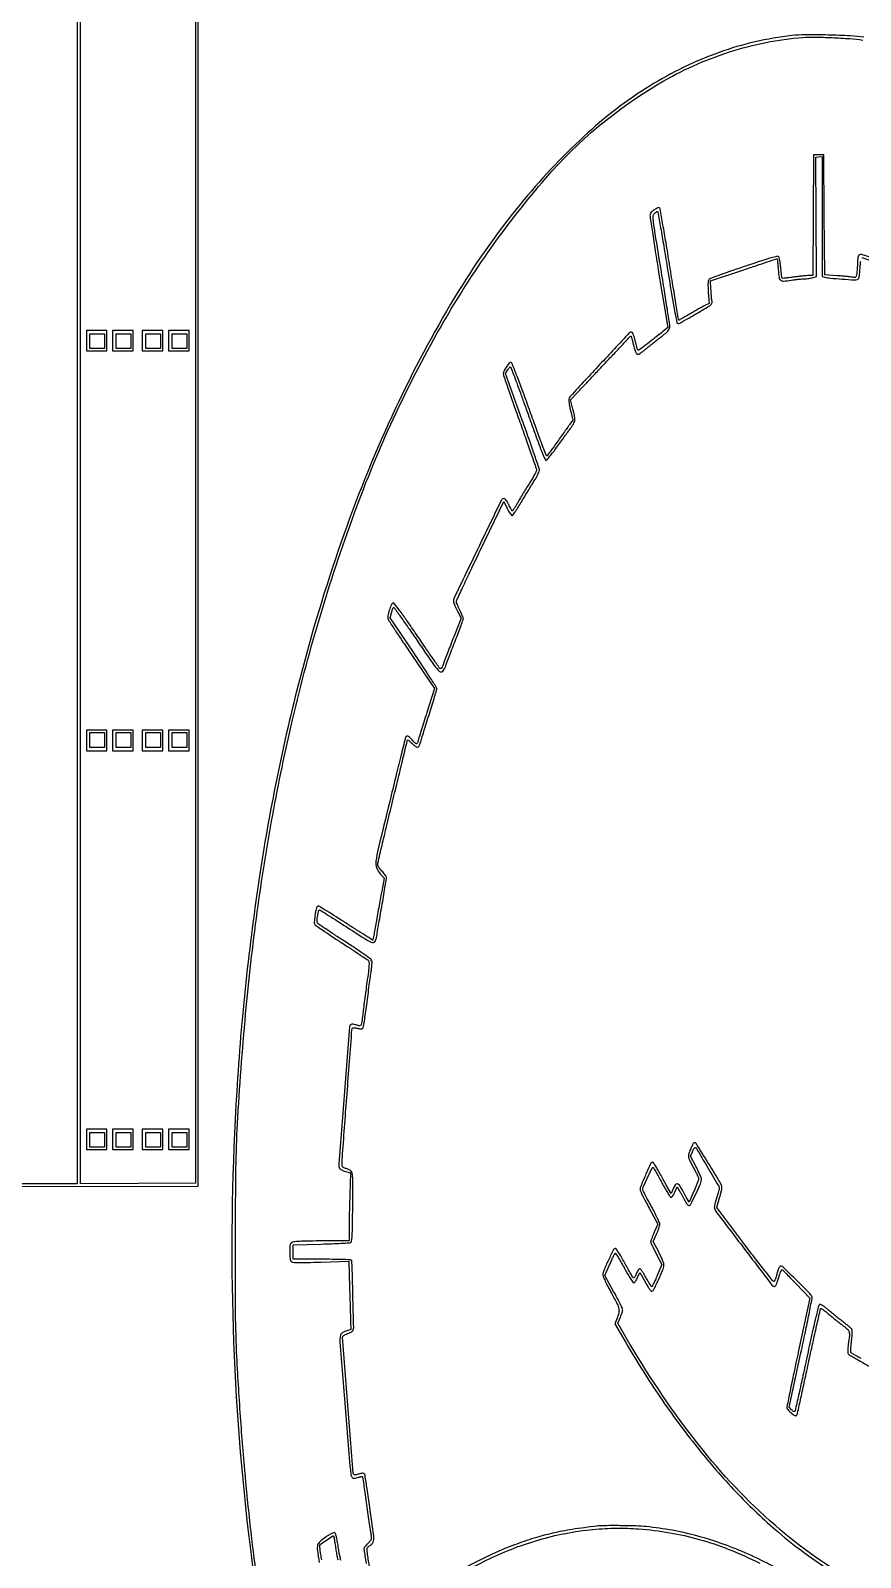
# Model space of a CAD drawing. Extents: x 0 to 4048, y 0 to 4048.
# Drawn here: x 1919 to 2646, y 1895 to 3231 of the extents above; entities that cross this region are included whole.
import ezdxf

# ---------------------------------------------------------------- set-up
doc = ezdxf.new("R2010")
doc.units = 0

msp = doc.modelspace()

# ---------------------------------------------------------------- linework, layer by layer
for points in [[(0, 3006.999421), (0, 1965.998842), (859.75, 1966.249421), (1719.5, 1966.5), (1720, 2093), (1720.5, 2219.5), (1893.25, 2219.752833), (2066, 2220.005665), (2066, 3134.002833), (2066, 4048), (1033, 4048), (0, 4048)], [(2063.5, 3134.5), (2063.5, 2222.5), (2013.25, 2222.240751), (1963, 2221.981502), (1963, 3134.5), (1963, 4047.018498), (2013.25, 4046.759249), (2063.5, 4046.5)], [(1968, 2960), (1968, 2951), (1977, 2951), (1986, 2951), (1986, 2960), (1986, 2969), (1977, 2969), (1968, 2969)], [(1991, 2960), (1991, 2951), (2000, 2951), (2009, 2951), (2009, 2960), (2009, 2969), (2000, 2969), (1991, 2969)], [(2017, 2960), (2017, 2951), (2026, 2951), (2035, 2951), (2035, 2960), (2035, 2969), (2026, 2969), (2017, 2969)], [(2040, 2960), (2040, 2951), (2049, 2951), (2058, 2951), (2058, 2960), (2058, 2969), (2049, 2969), (2040, 2969)], [(1984, 2959.5), (1984, 2953), (1977.5, 2953), (1971, 2953), (1971, 2959.5), (1971, 2966), (1977.5, 2966), (1984, 2966)], [(2007, 2959.5), (2007, 2953), (2000.5, 2953), (1994, 2953), (1994, 2959.5), (1994, 2966), (2000.5, 2966), (2007, 2966)], [(2033, 2959.5), (2033, 2953), (2026.5, 2953), (2020, 2953), (2020, 2959.5), (2020, 2966), (2026.5, 2966), (2033, 2966)], [(2056, 2959.5), (2056, 2953), (2049.5, 2953), (2043, 2953), (2043, 2959.5), (2043, 2966), (2049.5, 2966), (2056, 2966)], [(1968, 2610), (1968, 2601), (1977, 2601), (1986, 2601), (1986, 2610), (1986, 2619), (1977, 2619), (1968, 2619)], [(1984, 2610.5), (1984, 2604), (1977.5, 2604), (1971, 2604), (1971, 2610.5), (1971, 2617), (1977.5, 2617), (1984, 2617)], [(1991, 2610), (1991, 2601), (2000, 2601), (2009, 2601), (2009, 2610), (2009, 2619), (2000, 2619), (1991, 2619)], [(2007, 2610.5), (2007, 2604), (2000.5, 2604), (1994, 2604), (1994, 2610.5), (1994, 2617), (2000.5, 2617), (2007, 2617)], [(2017, 2610), (2017, 2601), (2026, 2601), (2035, 2601), (2035, 2610), (2035, 2619), (2026, 2619), (2017, 2619)], [(2033, 2610.5), (2033, 2604), (2026.5, 2604), (2020, 2604), (2020, 2610.5), (2020, 2617), (2026.5, 2617), (2033, 2617)], [(2040, 2610), (2040, 2601), (2049, 2601), (2058, 2601), (2058, 2610), (2058, 2619), (2049, 2619), (2040, 2619)], [(2056, 2610.5), (2056, 2604), (2049.5, 2604), (2043, 2604), (2043, 2610.5), (2043, 2617), (2049.5, 2617), (2056, 2617)], [(1968, 2261), (1968, 2252), (1977, 2252), (1986, 2252), (1986, 2261), (1986, 2270), (1977, 2270), (1968, 2270)], [(1984, 2260.5), (1984, 2254), (1977.5, 2254), (1971, 2254), (1971, 2260.5), (1971, 2267), (1977.5, 2267), (1984, 2267)], [(1991, 2261), (1991, 2252), (2000, 2252), (2009, 2252), (2009, 2261), (2009, 2270), (2000, 2270), (1991, 2270)], [(2007, 2260.5), (2007, 2254), (2000.5, 2254), (1994, 2254), (1994, 2260.5), (1994, 2267), (2000.5, 2267), (2007, 2267)], [(2017, 2261), (2017, 2252), (2026, 2252), (2035, 2252), (2035, 2261), (2035, 2270), (2026, 2270), (2017, 2270)], [(2033, 2260.5), (2033, 2254), (2026.5, 2254), (2020, 2254), (2020, 2260.5), (2020, 2267), (2026.5, 2267), (2033, 2267)], [(2040, 2261), (2040, 2252), (2049, 2252), (2058, 2252), (2058, 2261), (2058, 2270), (2049, 2270), (2040, 2270)], [(2056, 2260.5), (2056, 2254), (2049.5, 2254), (2043, 2254), (2043, 2260.5), (2043, 2267), (2049.5, 2267), (2056, 2267)]]:
    msp.add_lwpolyline(points, close=True)
msp.add_lwpolyline([(1910, 4047), (1960, 4047), (1960, 3134.5), (1960, 2222), (1910, 2222)])
for points in [[(2216.446118, 1883.033345, -0.002006), (2214.557998, 1894.928353, -0.017584), (2213.928558, 1900.226797, -0.038447), (2213.910322, 1903.157702, -0.252669), (2214.670636, 1904.355431, 0.04674), (2217.410884, 1906.244719, 0.099184), (2219.01658, 1908.246474, 0.102063), (2219.700968, 1910.673001, 0.051519), (2219.60054, 1913.863742, 0.001017), (2216.150933, 1938.988616, 0.003638), (2213.796001, 1955.030676, 0.0015), (2211.952588, 1966.748919, 0.157884), (2211.223382, 1968.176618, 0.134351), (2210.534762, 1968.569339, 0.071876), (2209.553914, 1968.675375, 0.049899), (2208.242297, 1968.496515, 0.020885), (2206.525062, 1968.008271, -0.015545), (2205.086313, 1967.582551, -0.022562), (2203.791655, 1967.304595, -0.019396), (2202.740406, 1967.169743, -0.222095), (2202.35811, 1967.308557, -0.17851), (2201.638941, 1968.868016, -0.000077), (2196.956752, 2028.277732, -0.000061), (2192.277271, 2087.86297, -0.241134), (2192.780612, 2089.070336, -0.058934), (2193.250104, 2089.381197, -0.007936), (2194.316805, 2089.898113, -0.009069), (2195.607192, 2090.470093, -0.007525), (2197, 2091.03295, 0.017507), (2198.391802, 2091.627988, 0.019868), (2199.679721, 2092.296453, 0.019489), (2200.720072, 2092.945019, 0.095318), (2201.20756, 2093.433574, 0.155491), (2202.013193, 2096.175968, 0.000807), (2201.317752, 2124.678053, 0.000578), (2200.533333, 2153.5464, 0.243007), (2199.599819, 2155.234687, 0.139538), (2198.675976, 2155.532297, 0.001339), (2191.552759, 2155.758058, 0.004325), (2183.316021, 2155.925742, 0.002772), (2173.75, 2155.984687), (2149, 2156), (2149, 2162.340401), (2149, 2168.680803), (2173.435883, 2169.347182, 0.002038), (2182.909196, 2169.644165, 0.003102), (2191.133718, 2169.986654, 0.001138), (2198.207234, 2170.341326, 0.07867), (2199.369611, 2170.588339, 0.279369), (2200.235071, 2171.704527, 0.013939), (2200.653768, 2176.515148, 0.010629), (2200.958585, 2184.600083, 0.001486), (2201.183728, 2201.331558, 0.001198), (2201.333517, 2219.851345, 0.013311), (2201.17881, 2227.242382, 0.032093), (2200.729187, 2231.250419, 0.16402), (2199.667782, 2233.188603, 0.047089), (2198.756431, 2233.882167, 0.025122), (2197.516679, 2234.569429, 0.024781), (2196.168984, 2235.149414, 0.035175), (2194.917782, 2235.518058, -0.039576), (2193.442121, 2235.96697, -0.117873), (2192.581473, 2236.567328, -0.128569), (2192.127646, 2237.457858, -0.051311), (2191.971936, 2238.829455, -0.02122), (2192.266529, 2248.053778, -0.00033), (2196.234927, 2300.852487, -0.000049), (2200.503021, 2357.068244, -0.162285), (2201.033024, 2358.330108, -0.187069), (2201.532897, 2358.591316, -0.035937), (2202.573685, 2358.63278, -0.033835), (2203.864623, 2358.503686, -0.025528), (2205.256665, 2358.194799, 0.023557), (2206.674507, 2357.874322, 0.027581), (2208.043515, 2357.709189, 0.028222), (2209.195849, 2357.699435, 0.12708), (2209.833906, 2357.897348, 0.212067), (2210.326963, 2358.619164, 0.002521), (2211.353466, 2364.381381, 0.007048), (2212.424308, 2371.139098, 0.004483), (2213.48917, 2379.032657, -0.000874), (2214.570587, 2387.510388, -0.000851), (2215.6909, 2396.05803, -0.000838), (2216.700585, 2403.56467, -0.003183), (2217.369201, 2408.25, 0.009274), (2217.809081, 2411.626009, 0.016074), (2218.031928, 2414.445559, 0.010229), (2218.090793, 2416.685747, 0.415918), (2217.778362, 2417, -0.118109), (2217.481303, 2417.071163, -0.186371), (2217.308273, 2417.263724, -0.154008), (2217.29142, 2417.554481, -0.076614), (2217.436827, 2417.897785, 0.395417), (2217.317855, 2418.486129, 0.001382), (2210.917542, 2423.011141, 0.00587), (2203.445856, 2428.132713, 0.003527), (2194.46435, 2434.044236, -0.001461), (2185.406678, 2439.95241, -0.00232), (2177.690045, 2445.069452, -0.000504), (2170.941719, 2449.599483, -0.106657), (2170.398725, 2450.163867, -0.164054), (2169.928229, 2452.188225, -0.020346), (2170.557282, 2456.733152, -0.017069), (2171.510329, 2461.153485, -0.449789), (2172.467858, 2461.650708, -0.049552), (2173.363649, 2461.200814, -0.000406), (2180.022343, 2456.977144, -0.001455), (2187.649602, 2452.099185, -0.000936), (2196.468631, 2446.399434, 0.002684), (2213.822997, 2435.269125, 0.083453), (2218.515458, 2433.294109, 0.373728), (2220.976098, 2434.585937, 0.06036), (2222.435924, 2440.268255, -0.008723), (2222.910724, 2443.445525, -0.001104), (2224.069584, 2450.2788, -0.001296), (2225.484317, 2458.384602, -0.001077), (2227.030152, 2467, 0.002514), (2228.506552, 2475.366663, 0.003744), (2229.706591, 2482.702539, 0.001648), (2230.662647, 2488.970525, 0.076313), (2230.657133, 2490.263963, 0.096606), (2230.324108, 2491.178536, 0.019882), (2229.376702, 2492.619608, 0.020225), (2228.122072, 2494.23024, 0.017819), (2226.689314, 2495.806125, -0.02143), (2225.276998, 2497.38224, -0.025188), (2224.083736, 2498.993568, -0.025307), (2223.227456, 2500.43361, -0.122064), (2223, 2501.351437, -0.057874), (2223.159474, 2502.724585, -0.00022), (2226.81875, 2518.235589, -0.001139), (2231.016574, 2535.815487, -0.000716), (2236, 2556.347923, 0.000371), (2240.984097, 2576.821478, 0.000603), (2245.18125, 2594.209744, 0.000062), (2248.914109, 2609.765203, 0.058916), (2249, 2610.491597, -0.579809), (2249.229551, 2610.623003, -0.027145), (2250.154277, 2610.010199, -0.022293), (2251.420857, 2608.977353, -0.011205), (2252.929453, 2607.568887, 0.021813), (2254.58929, 2606.083841, 0.03401), (2256.152198, 2604.972162, 0.038216), (2257.475694, 2604.293411, 0.193327), (2258.289292, 2604.28077, 0.14986), (2258.912006, 2604.767979, 0.033108), (2259.620768, 2605.94188, 0.031608), (2260.289637, 2607.464962, 0.025876), (2260.81335, 2609.16483, -0.011989), (2261.562308, 2611.859475, -0.001266), (2263.476866, 2618.101544, -0.001564), (2265.799602, 2625.524275, -0.001255), (2268.344844, 2633.5, 0.002837), (2270.807466, 2641.302, 0.004176), (2272.874518, 2648.18569, 0.002001), (2274.55786, 2654.053776, 0.076584), (2274.724666, 2655.408732, 0.134748), (2274.311285, 2656.753371, 0.001261), (2268.683087, 2665.560063, 0.004131), (2262.073057, 2675.661353, 0.002647), (2254.239035, 2687.286105), (2233.811402, 2717.254746), (2235.042875, 2721.653134, -0.010506), (2235.56185, 2723.36718, -0.014596), (2236.10318, 2724.877279, -0.011017), (2236.61166, 2726.095458, -0.151075), (2236.923122, 2726.452487, -0.394693), (2237.359755, 2726.364762, -0.000453), (2243.243443, 2718.119295, -0.003351), (2249.829329, 2708.739659, -0.002012), (2257.528065, 2697.521119, 0.00211), (2272.528499, 2675.671784, 0.059156), (2277.091213, 2670.511653, 0.414104), (2279.950084, 2670.673695, 0.102427), (2282.560619, 2675.182505, -0.008816), (2283.622121, 2678.19951, -0.001446), (2285.794696, 2683.991889, -0.001591), (2288.392665, 2690.792511, -0.001403), (2291.144147, 2697.867599, 0.002454), (2293.771508, 2704.665762, 0.003707), (2295.986093, 2710.612782, 0.001474), (2297.8309, 2715.72826, 0.086003), (2298, 2716.704091, 0.088939), (2297.852307, 2717.527832, 0.008824), (2297.11875, 2719.405353, 0.010898), (2296.148885, 2721.625214, 0.008444), (2295, 2724, -0.010003), (2293.851279, 2726.393451, -0.012345), (2292.88125, 2728.670116, -0.010772), (2292.160014, 2730.606484, -0.083948), (2292, 2731.552826, -0.108519), (2292.265031, 2732.759577, -0.000439), (2298.080578, 2745.331701, -0.002178), (2304.764699, 2759.585203, -0.001367), (2312.699838, 2776.19898), (2333.399677, 2819.235276), (2336.413405, 2813.117638, 0.015335), (2337.658743, 2810.773852, 0.022359), (2338.908523, 2808.797056, 0.019061), (2340.036059, 2807.303356, 0.225215), (2340.675381, 2807, 0.24062), (2341.390326, 2807.365205, 0.005429), (2343.676247, 2810.598437, 0.011002), (2346.282796, 2814.554816, 0.007074), (2349.138236, 2819.25, -0.001762), (2352.211811, 2824.426946, -0.001513), (2355.481237, 2829.852486, -0.001524), (2358.479807, 2834.760861, -0.004384), (2360.600282, 2838.141443, 0.015078), (2362.323906, 2841.024531, 0.023458), (2363.613862, 2843.616618, 0.025858), (2364.432166, 2845.769996, 0.108205), (2364.564064, 2847.141443, 0.052922), (2364.161694, 2848.895944, 0.000551), (2360.056063, 2860.793567, 0.001762), (2355.256947, 2874.494956, 0.001143), (2349.616005, 2890.304744), (2334.951604, 2931.109488), (2336.691409, 2934.054744, -0.015439), (2337.405771, 2935.183008, -0.021992), (2338.113397, 2936.134831, -0.018945), (2338.743369, 2936.851431, -0.205772), (2339.089088, 2937, -0.30862), (2339.444984, 2936.757201, -0.000665), (2341.958266, 2930.317187, -0.003943), (2344.746823, 2922.972686, -0.002398), (2347.932682, 2914.25, 0.000007), (2351.543275, 2904.215765, 0.000005), (2355.632638, 2892.851801, 0.000005), (2359.565675, 2881.922902, 0.00001), (2362.650454, 2873.351877, 0.004591), (2365.576835, 2865.449904, 0.012178), (2367.856514, 2859.87566, 0.007989), (2369.706451, 2855.826439, 0.329171), (2370.50848, 2855.398366, 0.180584), (2371.29152, 2855.829244, 0.005328), (2373.753402, 2858.753404, 0.010024), (2376.585461, 2862.334888, 0.006672), (2379.693015, 2866.546489, -0.000898), (2382.988209, 2871.12206, -0.000828), (2386.3906, 2875.812254, -0.000826), (2389.436699, 2879.982215, -0.002748), (2391.45788, 2882.707991, 0.014069), (2392.97693, 2884.856598, 0.01583), (2394.31128, 2887.005825, 0.015223), (2395.327296, 2888.89467, 0.078064), (2395.68613, 2890.025564, 0.070299), (2395.700101, 2891.286802, 0.009856), (2395.312317, 2893.870073, 0.011096), (2394.721506, 2896.927221, 0.009222), (2393.961481, 2900.150863), (2391.914887, 2908.16658), (2398.207444, 2914.863117, 0.000017), (2401.81545, 2918.703015, 0.000003), (2408.507717, 2925.825972, 0.000003), (2416.341944, 2934.164592, 0.000003), (2424.43585, 2942.779827, -0.000646), (2432.09961, 2950.91621, -0.001067), (2438.596503, 2957.766574, -0.000063), (2444.457757, 2963.918798, -0.205181), (2444.647306, 2964, -0.319693), (2444.78347, 2963.903028, -0.003918), (2445.147025, 2962.825, -0.009805), (2445.543447, 2961.533504, -0.006046), (2445.961456, 2960), (2446.434232, 2958.179081), (2447, 2956), (2447.565768, 2953.820919), (2448.038544, 2952, 0.027251), (2448.578699, 2950.305082, 0.054019), (2449.218007, 2949.049429, 0.075287), (2449.919721, 2948.26399, 0.174579), (2450.652757, 2948, 0.134069), (2451.558551, 2948.247323, 0.014325), (2453.421086, 2949.419573, 0.01683), (2455.590771, 2950.981836, 0.012779), (2457.864213, 2952.832588, -0.006342), (2460.558602, 2955.084307, -0.003075), (2464.057643, 2957.898273, -0.003049), (2467.738173, 2960.784693, -0.004386), (2471.034145, 2963.291285, 0.009395), (2474.901763, 2966.294237, 0.037531), (2477.087045, 2968.346515, 0.064244), (2478.275505, 2970.034555, 0.105686), (2478.74702, 2971.708696, 0.053126), (2478.658026, 2973.815925, 0.000617), (2476.575487, 2987.63318, 0.001874), (2474.088586, 3003.593222, 0.001222), (2471.103584, 3022, -0.00062), (2465.986454, 3053.315851, -0.010616), (2464.538961, 3063.624678, -0.029592), (2464.223179, 3068.961322, -0.214299), (2465.251493, 3071.25, -0.015738), (2466.055439, 3071.920086, -0.019826), (2466.841855, 3072.485938, -0.01831), (2467.52487, 3072.902306, -0.128407), (2467.899004, 3073, -0.364042), (2468.220519, 3072.730147, -0.00018), (2470.701996, 3058.60625, -0.002099), (2473.406797, 3042.788665, -0.001262), (2476.489811, 3024, 0.001064), (2480.775978, 2997.814002, 0.006614), (2483.18002, 2984.420193, 0.004749), (2484.921663, 2975.842641, 0.357609), (2485.951591, 2975.019779, 0.117974), (2487.512766, 2975.414482, 0.006505), (2491.978804, 2977.828302, 0.005931), (2498.924675, 2981.808738, 0.001058), (2511.797037, 2989.426402, 0.015693), (2514.29321, 2991.01883, 0.099302), (2515.340963, 2992.091595, 0.141249), (2515.710698, 2993.30833, 0.043448), (2515.570397, 2995.240808, -0.015511), (2515.350355, 2996.946511, -0.004654), (2515.12025, 2999.555563, -0.00466), (2514.91645, 3002.490005, -0.005037), (2514.773359, 3005.352597), (2514.5, 3012.205193), (2543.475032, 3022.044231, -0.000864), (2554.601035, 3025.800853, -0.001431), (2564.004006, 3028.927694, -0.000092), (2572.460618, 3031.711249, -0.283013), (2572.672559, 3031.660775, -0.173136), (2572.772206, 3031.45049, -0.00068), (2573.034515, 3028.790438, -0.003324), (2573.308973, 3025.758747, -0.002072), (2573.592311, 3022.201854, 0.017006), (2574.354401, 3015.260783, 0.188956), (2575.706445, 3012.882172, 0.194537), (2578.294142, 3012.092634, 0.018179), (2585.039892, 3012.936772, -0.008218), (2587.806329, 3013.339065, -0.006715), (2590.777343, 3013.680864, -0.006792), (2593.519886, 3013.921526, -0.017667), (2595.5, 3013.998023, 0.021137), (2597.313401, 3014.080683, 0.012472), (2599.468115, 3014.324689, 0.012466), (2601.611662, 3014.676413, 0.02082), (2603.391455, 3015.091639), (2607.28291, 3016.172123), (2606.891455, 3068.336062), (2606.5, 3120.5), (2609.25, 3120.816422), (2612, 3121.132845), (2612, 3068.585474), (2612, 3016.038104), (2614.25, 3015.535303, 0.032377), (2619.236539, 3014.755508, 0.004562), (2629.611982, 3013.910442, 0.002329), (2640.515201, 3013.173493, 0.092805), (2642.890942, 3013.465386, 0.172995), (2643.852283, 3014.196096, 0.083799), (2644.477607, 3015.630678, 0.038266), (2644.910868, 3018.195282, 0.006542), (2645.29544, 3023.129614, -0.00323), (2645.545469, 3026.637462, -0.005077), (2645.810298, 3029.647003, -0.001553)], [(2648.5, 3225.578107, 0.027181), (2636.75285, 3226.783463, 0.006443), (2617.068161, 3227.473023, 0.006462), (2597.364379, 3227.65445, 0.026853), (2585.5, 3226.972583, 0.058169), (2522.002274, 3212.285149, 0.05318), (2461.509518, 3183.08056, 0.04827), (2403.575729, 3138.81013, 0.034406), (2347.693993, 3079.190622, 0.035497), (2290.362839, 2997.736163, 0.026207), (2238.467666, 2900.427561, 0.024388), (2193.381743, 2790.358234, 0.020822), (2156.520376, 2670.5, 0.026442), (2119.886487, 2493.286381, 0.022365), (2099.589611, 2302.985007, 0.021954), (2096.145996, 2107.693708, 0.022863), (2110.005305, 1915.5, 0.002677), (2112.240306, 1897.429678, 0.001562), (2115.103452, 1875.788576, 0.001303)], [(2118.984241, 1866.105024, -0.00788), (2112.904756, 1911.483224, -0.005937), (2107.602227, 1961.535035, -0.005605), (2103.187052, 2014.954574, -0.005009), (2099.781512, 2070.5, -0.010866), (2098.652418, 2108.784145, -0.002615), (2098.492229, 2172.273569, -0.002628), (2098.998049, 2235.80628, -0.010642), (2100.333539, 2274.5, -0.008879), (2107.426306, 2370.772059, -0.01103), (2117.582199, 2459.979771, -0.011571), (2131.150405, 2544.834593, -0.011974), (2148.498132, 2628, -0.031552), (2204.82654, 2814.933335, -0.041733), (2280.399629, 2975.803922, -0.0476), (2370.180504, 3102.171145, -0.081285), (2469.302842, 3184.940357, -0.027495), (2499.420666, 3200.5643, -0.028104), (2530.85516, 3212.661728, -0.028557), (2562.939765, 3220.993989, -0.030698), (2595, 3225.368516, -0.022195), (2605.455925, 3225.680727, -0.007392), (2620.770395, 3225.231629, -0.007549), (2636.303445, 3224.311021, -0.018007), (2647.788746, 3223.038968, -0.067229)], [(2675.239029, 3026.564868, 0.000896), (2646.648297, 3035.253265, 0.249636), (2644.25, 3034.776976, 0.146074), (2643.744178, 3034.030245, 0.029477), (2643.348879, 3032.458231, 0.027584), (2643.08049, 3030.440854, 0.01879), (2642.988994, 3028.127555, -0.00925), (2642.939272, 3025.696991, -0.007105), (2642.798184, 3023.045612, -0.007191), (2642.595249, 3020.568904, -0.016916), (2642.354882, 3018.729847, -0.017044), (2641.894198, 3016.432188, -0.159425), (2641.375112, 3015.582015, -0.196839), (2640.507677, 3015.296726, -0.028226), (2638.615887, 3015.539055, 0.01939), (2636.800812, 3015.804219, 0.003318), (2633.330917, 3016.15115, 0.003613), (2629.248444, 3016.502242, 0.003217), (2625, 3016.809209), (2614.5, 3017.5), (2614, 3070), (2613.5, 3122.5), (2609, 3122.5), (2604.5, 3122.5), (2604.241159, 3069.75), (2603.982319, 3017), (2600.241159, 3016.933504, 0.016939), (2598.201894, 3016.82809, 0.004005), (2594.808341, 3016.509761, 0.004118), (2590.91146, 3016.08025, 0.004048), (2587, 3015.58435, -0.003596), (2583.330492, 3015.115755, -0.005683), (2580.176877, 3014.772388, -0.001749), (2577.451577, 3014.516583, -0.197582), (2577.112773, 3014.621405, -0.187598), (2576.939916, 3014.930634, -0.002051), (2576.609583, 3017.367475, -0.006066), (2576.271259, 3020.209065, -0.00387), (2575.94355, 3023.520767, 0.010048), (2575.566987, 3026.899572, 0.013335), (2575.081122, 3029.953842, 0.010653), (2574.558404, 3032.458678, 0.116951), (2574.105748, 3033.372582, 0.285939), (2572.78504, 3033.8118, 0.009915), (2567.309759, 3032.379917, 0.010272), (2558.898728, 3029.813399, 0.00201), (2543.879468, 3024.824062, 0.002093), (2532.592952, 3020.971615, 0.003203), (2522.844243, 3017.528365, 0.001125), (2514.467796, 3014.487991, 0.085783), (2513.232985, 3013.778397, 0.147688), (2512.507391, 3012.682456, 0.055225), (2512.171472, 3010.849157, 0.028826), (2512.131902, 3007.862437, 0.005625), (2512.431278, 3002.487096), (2513.10558, 2992.420772), (2509.30279, 2990.619419, 0.01378), (2507.253033, 2989.57837, 0.003244), (2503.887121, 2987.722112, 0.003339), (2500.043472, 2985.535911, 0.00328), (2496.206559, 2983.285807, -0.004171), (2492.620682, 2981.191497, -0.006871), (2489.55073, 2979.488285, -0.001912), (2486.886225, 2978.070642, -0.352604), (2486.598782, 2978.126775, -0.134584), (2486.438369, 2978.474346, -0.000049), (2484.083845, 2992.63724, -0.000788), (2481.494189, 3008.377307, -0.000479), (2478.478704, 3027, 0.001671), (2475.414506, 3045.641682, 0.002719), (2472.67401, 3061.445872, 0.000404), (2470.159396, 3075.428098, 0.204906), (2469.679301, 3076.156159, 0.265935), (2468.132402, 3076.254948, 0.036884), (2465.247762, 3074.565576, 0.039463), (2462.561656, 3072.382673, 0.143797), (2461.474036, 3070.5, 0.096155), (2461.40111, 3068.933035, 0.000594), (2463.479123, 3054.840625, 0.002409), (2465.952893, 3038.735223, 0.00153), (2468.981876, 3020), (2476.975391, 2971.5), (2473.737695, 2968.847704, -0.003493), (2464.538413, 2961.418501, -0.007861), (2457.436353, 2955.944674, -0.002972), (2451.688542, 2951.709887, -0.385826), (2450.880771, 2951.796995, -0.104958), (2450.56767, 2952.346681, -0.004908), (2449.934615, 2954.401892, -0.007926), (2449.24134, 2956.876665, -0.005596), (2448.537806, 2959.677532, 0.013516), (2447.791579, 2962.461017, 0.019281), (2446.968594, 2964.8833, 0.01558), (2446.166445, 2966.795286, 0.19647), (2445.607934, 2967.320208, 0.30509), (2443.283075, 2966.786069, 0.000664), (2417.3236, 2938.998378, 0.000977), (2391.846066, 2911.546452, 0.169194), (2390.267967, 2907.924926, 0.05298), (2390.309611, 2906.543185, 0.00965), (2390.70631, 2904.009197, 0.010289), (2391.291446, 2901.049206, 0.009176), (2392.018575, 2898), (2393.953178, 2890.5), (2391.001056, 2886.5, 0.003055), (2389.35841, 2884.245586, 0.000626), (2386.485495, 2880.241113, 0.000659), (2383.158842, 2875.578952, 0.000619), (2379.774467, 2870.810173, -0.002641), (2376.563604, 2866.324438, -0.004241), (2373.772623, 2862.536557, -0.000965), (2371.299459, 2859.252168, -0.205845), (2370.962123, 2859.060173, -0.343898), (2370.667503, 2859.241231, -0.000148), (2366.286258, 2870.987988, -0.001892), (2361.445936, 2884.12916, -0.00114), (2355.799602, 2899.75, 0.002123), (2349.544127, 2916.950101, 0.004934), (2344.67272, 2929.777877, 0.001423), (2340.615215, 2940.066333, 0.252728), (2339.748382, 2940.792337, 0.269828), (2338.19988, 2940.270607, 0.027908), (2335.736042, 2937.114995, 0.032467), (2333.610506, 2933.586668, 0.119891), (2333, 2931.077176, 0.082098), (2333.244168, 2929.600144, 0.000606), (2337.259375, 2917.834365, 0.002266), (2341.942124, 2904.366067, 0.001449), (2347.5, 2888.755619, -0.001215), (2353.058202, 2873.167331, -0.00192), (2357.740625, 2859.770319, -0.000437), (2361.791279, 2848.003125, -0.082852), (2362, 2846.752179, -0.115422), (2361.756269, 2845.710422, -0.00709), (2360.292531, 2842.85602, -0.010236), (2358.413968, 2839.485647, -0.007385), (2356.187339, 2835.802295, 0.002522), (2353.638179, 2831.676578, 0.001718), (2350.778679, 2826.959589, 0.001731), (2348.051173, 2822.389526, 0.003484), (2345.937339, 2818.762265, -0.004865), (2344.197282, 2815.795261, -0.007728), (2342.644349, 2813.293886, -0.002759), (2341.274506, 2811.187335, -0.246326), (2340.958318, 2811.012265, -0.265467), (2340.659707, 2811.173975, -0.005802), (2339.773451, 2812.63947, -0.011665), (2338.771406, 2814.435214, -0.007417), (2337.685387, 2816.568908, 0.015655), (2336.351723, 2819.085721, 0.04397), (2335.216392, 2820.722399, 0.069466), (2334.214521, 2821.633038, 0.20038), (2333.313802, 2821.818908, 0.235982), (2331.188367, 2820.1846, 0.000397), (2310.438912, 2777.340545, 0.00053), (2289.961523, 2734.857506, 0.160956), (2289.476952, 2731.119676, 0.047231), (2289.786526, 2730.061632, 0.007218), (2290.629467, 2728.031039, 0.008018), (2291.700421, 2725.658065, 0.006874), (2292.9017, 2723.19473), (2295.971311, 2717.113867), (2289.603485, 2700.806933, 0.000905), (2286.998858, 2694.101129, 0.000926), (2284.438434, 2687.43694, 0.000896), (2282.236505, 2681.642841, 0.003883), (2280.962385, 2678.191159, -0.008411), (2279.711256, 2674.893979, -0.058516), (2278.89106, 2673.379653, -0.204395), (2278.179691, 2672.939317, -0.245004), (2277.443254, 2673.191159, -0.038658), (2276.574047, 2674.258431, -0.00038), (2270.939285, 2682.399435, -0.00125), (2264.479747, 2691.797379, -0.00081), (2257.051583, 2702.700535, 0.00259), (2248.332383, 2715.401288, 0.007923), (2242.239762, 2723.88797, 0.003861), (2237.578278, 2730.068347, 0.332298), (2236.516846, 2730.368091, 0.204484), (2234.942216, 2728.841789, 0.022669), (2233.174714, 2724.03323, 0.025168), (2231.868924, 2719.056365, 0.141069), (2232.070482, 2716.338506, 0.056514), (2232.831669, 2714.829638, 0.000775), (2238.503269, 2706.204578, 0.002177), (2245.141209, 2696.238647, 0.001429), (2252.867873, 2684.817558), (2272.88089, 2655.416974), (2266.065861, 2634.417743, 0.001342), (2263.404078, 2626.140358, 0.001816), (2261.04569, 2618.644318, 0.001218), (2259.104562, 2612.341179, 0.020029), (2258.54596, 2610.209256, -0.022807), (2258.216511, 2608.97979, -0.033857), (2257.808166, 2607.942719, -0.036125), (2257.383607, 2607.192561, -0.25097), (2257.024137, 2607, -0.171283), (2256.558313, 2607.164398, -0.013533), (2255.544458, 2608.028125, -0.017144), (2254.370802, 2609.159276, -0.012256), (2253.134144, 2610.5, 0.019115), (2251.058681, 2612.689094, 0.08026), (2249.581601, 2613.729466, 0.181008), (2248.483786, 2613.834427, 0.190869), (2247.61669, 2613.188808, 0.077356), (2247.321651, 2612.489357, 0.00008), (2243.26996, 2596.256858, 0.000784), (2238.770513, 2578.096974, 0.000481), (2233.523325, 2556.687247, 0.000966), (2223.496384, 2515.256649, 0.027675), (2221.52868, 2504.454533, 0.118276), (2222.197951, 2498.428513, 0.102617), (2225.530575, 2493), (2228.824684, 2489.5), (2226.863958, 2479.5, 0.002494), (2225.910175, 2474.503716, 0.000929), (2224.618042, 2467.474113, 0.00092), (2223.237713, 2459.805281, 0.001113), (2221.971645, 2452.603362, -0.001295), (2220.826746, 2446.104549, -0.002097), (2219.815625, 2440.584525, -0.000308), (2218.895256, 2435.692801, -0.150831), (2218.748701, 2435.415367, -0.349796), (2218.490231, 2435.386189, -0.000216), (2211.792945, 2439.594421, -0.002287), (2204.310525, 2444.348408, -0.001378), (2195.478672, 2450.051073, 0.002889), (2186.557688, 2455.773158, 0.004483), (2178.788094, 2460.596522, 0.001477), (2172.035313, 2464.677935, 0.134234), (2170.927607, 2464.989067, 0.229593), (2170.117687, 2464.6034, 0.078938), (2169.457982, 2463.444417, 0.04132), (2168.866432, 2461.366362, 0.010292), (2168.253686, 2457.883528, 0.00898), (2167.868701, 2455.061975, 0.011755), (2167.624066, 2452.470967, 0.009396), (2167.512109, 2450.313084, 0.100196), (2167.657126, 2449.451133, 0.149725), (2168.291642, 2448.6397, 0.001364), (2174.672764, 2444.206592, 0.004495), (2182.105506, 2439.171005, 0.002871), (2190.831046, 2433.44527, -0.001081), (2199.613106, 2427.727327, -0.001638), (2207.224459, 2422.71248, -0.000603), (2213.759264, 2418.364812, -0.04073), (2214.805411, 2417.53654, -0.196703), (2215.410007, 2416.222602, -0.02626), (2215.379804, 2413.108937, -0.016222), (2214.89355, 2407.98689, -0.002859), (2213.61397, 2398.408875, 0.001025), (2212.568424, 2390.795535, 0.000863), (2211.491534, 2382.728108, 0.00087), (2210.534078, 2375.360813, 0.002413), (2209.894873, 2370.176174, -0.00368), (2209.088431, 2363.768766, -0.048745), (2208.545921, 2361.451523, -0.194225), (2207.774265, 2360.555687, -0.189196), (2206.586314, 2360.43399, 0.005895), (2203.26304, 2361.318394, 0.033627), (2201.466601, 2361.647292, 0.067485), (2200.291496, 2361.62271, 0.108788), (2199.362852, 2361.259952, 0.229806), (2198.372935, 2359.570039, 0.000127), (2193.652716, 2299.080475, 0.000231), (2189.03905, 2239.407031, 0.111232), (2189.590968, 2235.623537, 0.15198), (2190.081392, 2235.00204, 0.029673), (2191.317996, 2234.257827, 0.029041), (2192.920156, 2233.533945, 0.02333), (2194.716101, 2232.939495), (2199.304216, 2231.654903), (2198.654934, 2213.077451, 0.001798), (2198.406109, 2205.140514, 0.001471), (2198.195548, 2196.652439, 0.001486), (2198.048051, 2188.844342, 0.003916), (2198.002826, 2183.25), (2198, 2172), (2174.547053, 2172, 0.003217), (2164.026892, 2171.93231, 0.007934), (2156.309637, 2171.710479, 0.007235), (2150.640306, 2171.375174, 0.088727), (2148.547053, 2170.839485, 0.072643), (2147.113496, 2169.915437, 0.140426), (2146.378431, 2168.779115, 0.066444), (2146.065623, 2166.870641, 0.007442), (2146, 2162.46193, 0.011467), (2146.07912, 2159.012452, 0.032408), (2146.345089, 2156.618744, 0.047588), (2146.800844, 2154.975529, 0.128808), (2147.500086, 2153.999929, 0.158013), (2149.074732, 2153.372291, 0.011506), (2153.801611, 2153.169643, 0.010163), (2161.056129, 2153.173205, 0.002293), (2173.385213, 2153.486459), (2197.770254, 2154.217949), (2198.405641, 2131.358974, 0.000139), (2198.66573, 2122.094385, 0.000155), (2198.921794, 2113.15992, 0.000142), (2199.144595, 2105.544028, 0.000816), (2199.270514, 2101.504584), (2199.5, 2094.509169), (2195.210641, 2093.021858, 0.027041), (2193.240592, 2092.217029, 0.054729), (2191.815142, 2091.340608, 0.071046), (2190.866882, 2090.359423, 0.095433), (2190.345752, 2089.24145, 0.081776), (2189.88349, 2083.665688, 0.000392), (2194.55334, 2026.321152, 0.000208), (2199.390152, 1967.794975, 0.1659), (2200.550032, 1965.138519, 0.087527), (2201.360842, 1964.514807, 0.113107), (2202.266588, 1964.277889, 0.070275), (2203.498989, 1964.413674, 0.017181), (2205.464197, 1964.988184, -0.013667), (2206.902791, 1965.419739, -0.020194), (2208.187499, 1965.712055, -0.016067), (2209.234932, 1965.871658, -0.230054), (2209.581666, 1965.751667, -0.159137), (2209.797303, 1965.326917, -0.000454), (2210.774197, 1959.001793, -0.002614), (2211.836719, 1951.830796, -0.001622), (2213.012715, 1943.402003, 0.000717), (2214.22274, 1934.613131, 0.000852), (2215.391317, 1926.318088, 0.000738), (2216.399534, 1919.322484, 0.005483), (2216.920647, 1916, -0.012819), (2217.42331, 1912.456267, -0.099049), (2217.286528, 1910.795707, -0.115396), (2216.521556, 1909.426244, -0.019992), (2214.422597, 1907.300983, 0.021253), (2213.112303, 1905.967565, 0.025699), (2212.005388, 1904.606457, 0.025696), (2211.208212, 1903.3897, 0.132929), (2211, 1902.620365, 0.036565), (2211.079404, 1901.536031, 0.000751), (2211.88125, 1896.14664, 0.001759), (2212.850401, 1889.850106, 0.001182)], [(2646.715371, 3032.677733, -0.000043), (2675.394643, 3023.892239, -0.000064), (2703.942572, 3015.140285, -0.161697)], [(2646.309256, 2069.028269, -0.000382), (2638.372724, 2073.460462, -0.064634), (2637.584702, 2074.046156, -0.194556), (2637.243616, 2074.813584, -0.013833), (2637.228687, 2077.199365, -0.016533), (2637.397375, 2080.293092, -0.008743), (2637.8003, 2084.115562, 0.008685), (2638.181387, 2087.726795, 0.012022), (2638.388788, 2090.976926, 0.008657), (2638.449108, 2093.672996, 0.129861), (2638.215598, 2094.575358, 0.083316), (2637.6234, 2095.31106, 0.006087), (2635.653957, 2097.019761, 0.008361), (2633.233319, 2099.00029, 0.006232), (2630.5, 2101.106543, -0.005354), (2627.374772, 2103.506059, -0.003324), (2623.756052, 2106.385663, -0.003334), (2620.222302, 2109.275336, -0.006016), (2617.371667, 2111.696752, 0.014644), (2614.902004, 2113.722257, 0.022031), (2612.625189, 2115.32569, 0.019054), (2610.71539, 2116.448291, 0.2183), (2609.866408, 2116.50223, 0.245246), (2609.051296, 2115.579203, 0.001573), (2606.380828, 2104.631003, 0.004768), (2603.091069, 2090.360149, 0.001658), (2598.615267, 2069.736927, -0.001008), (2594.780414, 2051.955516, -0.001635), (2591.440746, 2036.857894, -0.000217), (2588.420852, 2023.441662, -0.127864), (2588.057283, 2022.736756, -0.272239), (2587.648025, 2022.60626, -0.069801), (2586.971876, 2022.862543, -0.051513), (2586.15798, 2023.424889, -0.031759), (2585.322469, 2024.236756), (2583.271426, 2026.5), (2593.516519, 2073.978826, 0.001649), (2597.404506, 2092.289518, 0.002635), (2600.591329, 2107.957592, 0.000527), (2603.307348, 2121.757215, 0.135491), (2603.214251, 2122.978826, 0.109151), (2601.329973, 2125.965378, 0.002709), (2589.845475, 2137.442819, 0.001744), (2577.922306, 2149.14826, 0.192962), (2575.898421, 2149.983635, 0.21401), (2575.064802, 2149.619889, 0.065039), (2574.25889, 2148.461383, 0.040239), (2573.434538, 2146.497764, 0.013171), (2572.534248, 2143.488454, -0.009098), (2571.79931, 2140.956946, -0.012983), (2571.048321, 2138.74067, -0.008916), (2570.348479, 2136.939021, -0.158529), (2569.950903, 2136.469656, -0.379629), (2569.384174, 2136.568148, -0.00054), (2562.119535, 2145.700182, -0.003655), (2553.968349, 2156.124984, -0.002199), (2544.443474, 2168.605034), (2519.756796, 2201.247664), (2522.310995, 2209.717695, 0.011201), (2523.243989, 2213.08251, 0.014826), (2523.932919, 2216.186144, 0.012163), (2524.362562, 2218.775009, 0.125168), (2524.245693, 2219.843862, 0.047088), (2521.708645, 2225.068505, 0.002592), (2512.167321, 2240.583912, 0.000682), (2501.717365, 2257.330108, 0.258417), (2500.507775, 2258, 0.2744), (2499.254943, 2257.256462, 0.016696), (2497.215811, 2253.203837, 0.023625), (2495.491205, 2248.95452, 0.084778), (2495, 2246.07832, 0.093738), (2495.230927, 2244.857378, 0.010532), (2496.321875, 2242.240087, 0.012485), (2497.776777, 2239.157337, 0.009832), (2499.5, 2235.892005, -0.006314), (2501.223855, 2232.680418, -0.008811), (2502.678125, 2229.762585, -0.005824), (2503.81942, 2227.294285, -0.105755), (2504, 2226.450068, -0.08688), (2503.846775, 2225.574903, -0.003934), (2502.784361, 2222.704728, -0.006483), (2501.447065, 2219.310873, -0.004588), (2499.861653, 2215.53469), (2495.723306, 2205.925853), (2493.889231, 2208.941748, -0.008534), (2493.009425, 2210.445702, -0.003353), (2491.846491, 2212.546695, -0.003318), (2490.619224, 2214.835459, -0.004134), (2489.510732, 2216.978822, 0.035644), (2487.241682, 2220.761757, 0.218084), (2485.326043, 2221.883682, 0.273092), (2483.531489, 2221.054538, 0.051757), (2481.727251, 2217.76267), (2479.954503, 2213.545681), (2478.155217, 2216.52284, -0.008735), (2477.130508, 2218.287267, -0.00139), (2475.193743, 2221.783272, -0.00154), (2472.935795, 2225.915983, -0.001348), (2470.60026, 2230.25, 0.008595), (2468.30237, 2234.370021, 0.013255), (2466.161781, 2237.842188, 0.007573), (2464.276416, 2240.633099, 0.245122), (2463.57298, 2241, 0.292743), (2462.203453, 2240.123004, 0.003431), (2457.583789, 2229.909995, 0.006187), (2453.348046, 2220.044705, 0.113077), (2452.780389, 2216.697349, 0.096289), (2453.087059, 2215.4923, 0.003646), (2455.109711, 2211.288745, 0.006445), (2457.614522, 2206.341255, 0.004482), (2460.565015, 2200.816462), (2468.246395, 2186.738225), (2465.120726, 2179.619112, 0.006315), (2463.923727, 2176.796479, 0.008451), (2462.913948, 2174.204979, 0.006196), (2462.135877, 2172.021112, 0.083128), (2461.997528, 2171.185071, 0.104807), (2462.182808, 2170.318898, 0.004815), (2463.446248, 2167.558287, 0.007833), (2465.038551, 2164.299547, 0.005521), (2466.925869, 2160.685071), (2471.851738, 2151.5), (2467.722659, 2141.75, -0.005916), (2466.087384, 2138.012409, -0.009455), (2464.592995, 2134.864062, -0.003819), (2463.260942, 2132.239896, -0.280379), (2462.866766, 2132, -0.253193), (2462.457189, 2132.221611, -0.004959), (2461.127408, 2134.301042, -0.01061), (2459.618486, 2136.830811, -0.00676), (2457.966178, 2139.833333, 0.012789), (2456.267003, 2142.834767, 0.018947), (2454.613913, 2145.365625, 0.014488), (2453.145442, 2147.315588, 0.227917), (2452.415259, 2147.666667, 0.205484), (2451.777458, 2147.392996, 0.037989), (2450.951312, 2146.380115, 0.035224), (2450.106678, 2144.96414, 0.02566), (2449.365473, 2143.286918, -0.018855), (2448.594371, 2141.475801, -0.053509), (2447.88126, 2140.305176, -0.109416), (2447.257782, 2139.781327, -0.327569), (2446.73906, 2139.86094, -0.063841), (2446.151396, 2140.621444, -0.001842), (2444.093655, 2144.160193, -0.003694), (2441.713965, 2148.358911, -0.002532), (2439.072766, 2153.157356, 0.008161), (2436.399138, 2157.887867, 0.012624), (2433.921994, 2161.874348, 0.00693), (2431.74236, 2165.094036, 0.245203), (2430.96432, 2165.5, 0.285442), (2429.504501, 2164.592686, 0.004386), (2425.003589, 2155.271097, 0.008478), (2420.947242, 2146.287077, 0.092694), (2420.077225, 2142.437906, 0.113724), (2420.335919, 2141.085807, 0.005498), (2422.243766, 2136.887292, 0.008726), (2424.670045, 2131.927521, 0.00616), (2427.561128, 2126.437906, -0.005919), (2432.643704, 2116.798365, -0.065281), (2434.108545, 2112.696572, -0.113763), (2434.059942, 2109.206282, -0.031751), (2432.414077, 2103.959277), (2430.666275, 2099.418554), (2440.542564, 2082.459277, 0.017636), (2470.372831, 2035.15421, 0.019196), (2502.676595, 1991.427046, 0.020184), (2536.44776, 1952.533126, 0.025891), (2570.679254, 1919.759294, 0.016117), (2593.938617, 1900.96399, 0.018121), (2617.49009, 1884.462165, 0.018858)], [(2642.104332, 1872.722442, -0.05167), (2570.862069, 1923.149371, -0.046096), (2504.041336, 1993.529055, -0.034631), (2443.882016, 2081.822624), (2433.174294, 2100.145248), (2435.446989, 2105.322624, 0.015322), (2436.297179, 2107.432831, 0.017722), (2436.972539, 2109.492049, 0.016989), (2437.419507, 2111.260959, 0.092104), (2437.448905, 2112.246054, 0.075208), (2437.08115, 2113.418329, 0.002805), (2435.025194, 2117.570826, 0.005026), (2432.509631, 2122.457604, 0.003507), (2429.578216, 2127.92103), (2421.978305, 2141.84995), (2426.010257, 2151.14608, -0.003519), (2427.608658, 2154.761452, -0.005106), (2429.074518, 2157.928165, -0.002695), (2430.35471, 2160.58427, -0.082909), (2430.779892, 2161.179892, -0.474812), (2431.263492, 2161.130788, -0.004745), (2433.40159, 2157.820799, -0.010707), (2435.873406, 2153.721601, -0.006247), (2438.668926, 2148.708787, 0.007328), (2441.506761, 2143.645867, 0.011426), (2444.113152, 2139.379306, 0.005738), (2446.407408, 2135.898171, 0.248599), (2447.160139, 2135.497362, 0.200634), (2447.804208, 2135.765158, 0.032585), (2448.712249, 2136.809711, 0.03157), (2449.67469, 2138.255473, 0.023069), (2450.562411, 2139.968638), (2452.624821, 2144.442553), (2457.062411, 2136.222261, 0.012475), (2458.912917, 2132.989941, 0.020299), (2460.660172, 2130.354766, 0.017087), (2462.186133, 2128.389634, 0.224316), (2463, 2128.0114, 0.284905), (2464.491565, 2128.949423, 0.005189), (2468.685723, 2137.768303, 0.010993), (2472.40328, 2146.285166, 0.069175), (2473.580115, 2150.86629, 0.109341), (2473.430517, 2152.292693, 0.014206), (2472.372534, 2155.184568, 0.015707), (2470.869532, 2158.637562, 0.011568), (2468.998454, 2162.36629), (2464.14749, 2171.5), (2467.073745, 2177.88586, 0.012472), (2468.193975, 2180.500805, 0.013883), (2469.140413, 2183.077284, 0.013292), (2469.825073, 2185.308861, 0.067881), (2470, 2186.591414, 0.103646), (2469.68855, 2188.07774, 0.006264), (2467.796875, 2192.250382, 0.009151), (2465.372966, 2197.186487, 0.006624), (2462.5, 2202.598546, -0.001739), (2459.624903, 2207.889155, -0.002756), (2457.202636, 2212.443609, -0.000636), (2455.108422, 2216.44651, -0.120072), (2454.998335, 2216.892993, -0.106901), (2455.516326, 2219.320274, -0.00427), (2459.319723, 2227.574519, -0.002128), (2463.404011, 2236.148018, -0.516601), (2464.128841, 2236.271159, -0.06488), (2464.623425, 2235.628364, -0.001306), (2466.678982, 2232.068273, -0.003071), (2469.047182, 2227.882512, -0.002056), (2471.70716, 2223.066475, 0.005941), (2474.400829, 2218.277741, 0.008951), (2476.871744, 2214.17588, 0.004486), (2479.04225, 2210.782481, 0.171149), (2479.749839, 2210.240355, 0.267794), (2480.37997, 2210.373714, 0.048114), (2481.223967, 2211.292915, 0.038805), (2482.143883, 2212.731131, 0.021632), (2483.045514, 2214.606181), (2485.09135, 2219.378921), (2487.018097, 2216.210639, -0.008329), (2487.936424, 2214.64231, -0.003389), (2489.135791, 2212.479313, -0.003353), (2490.394016, 2210.136221, -0.004268), (2491.521623, 2207.957329, 0.017887), (2492.765536, 2205.706081, 0.045629), (2493.865705, 2204.202734, 0.06924), (2494.85129, 2203.356311, 0.192728), (2495.730809, 2203.186675, 0.23233), (2497.218011, 2204.309792, 0.005007), (2501.359746, 2212.724094, 0.010588), (2505.058357, 2220.869874, 0.057813), (2506.437757, 2225.5, 0.129398), (2506.334266, 2226.739265, 0.011743), (2505.219318, 2229.664365, 0.014606), (2503.68287, 2233.134128, 0.010912), (2501.796065, 2236.86805), (2496.802717, 2246.2361), (2498.553233, 2250.11805, -0.01238), (2499.267391, 2251.602558, -0.019004), (2499.965234, 2252.846757, -0.013996), (2500.590515, 2253.807098, -0.265769), (2500.901874, 2253.956017, -0.24564), (2501.801318, 2253.398177, -0.000382), (2511.758354, 2236.526148, -0.000615), (2521.521235, 2219.907495, -0.133261), (2522, 2218.143054, -0.063445), (2521.909311, 2217.431225, -0.003472), (2521.327814, 2215.248704, -0.005347), (2520.58827, 2212.657586, -0.003878), (2519.711708, 2209.788095, 0.009612), (2518.859733, 2206.880164, 0.012305), (2518.193344, 2204.170862, 0.010245), (2517.74149, 2201.896004, 0.095443), (2517.756155, 2200.899945, 0.11162), (2519.280668, 2197.552459, 0.00048), (2543.522365, 2165.705885, 0.000314), (2568.168325, 2133.434679, 0.183958), (2570.147335, 2132.210142, 0.256971), (2570.993222, 2132.483721, 0.068782), (2571.84147, 2133.677975, 0.037866), (2572.773905, 2135.855738, 0.010068), (2573.922444, 2139.457178, -0.008123), (2574.829129, 2142.338915, -0.013335), (2575.700459, 2144.742789, -0.006943), (2576.494284, 2146.68338, -0.358446), (2576.83083, 2146.8587, -0.143266), (2577.281102, 2146.616968, -0.000783), (2580.81046, 2143.133468, -0.003309), (2584.813991, 2139.116747, -0.002085), (2589.43882, 2134.375482), (2601.37764, 2122.033566), (2591.159064, 2074.60605, 0.001041), (2587.261794, 2056.332944, 0.001674), (2584.024373, 2040.739041, 0.000271), (2581.211431, 2026.919894, 0.104899), (2581.220244, 2025.914445, 0.13613), (2582.013586, 2024.421319, 0.01766), (2584.613934, 2021.866902, 0.01617), (2587.388417, 2019.487766, 0.170756), (2588.775026, 2019, 0.108658), (2589.197121, 2019.092824, 0.066553), (2589.629108, 2019.367187, 0.061899), (2590.0051, 2019.77208, 0.065179), (2590.262843, 2020.25, 0.03707), (2590.565234, 2021.262177, 0.000112), (2593.485442, 2034.571875, 0.000651), (2596.763336, 2049.621569, 0.000407), (2600.563813, 2067.25, -0.0014), (2604.382194, 2084.792297, -0.002324), (2607.712255, 2099.560937, -0.000223), (2610.749624, 2112.718779, -0.349098), (2611.10332, 2113, -0.160397), (2611.577587, 2112.84384, -0.00311), (2613.664139, 2111.282547, -0.007156), (2616.082833, 2109.39404, -0.004696), (2618.816456, 2107.153351, 0.003659), (2621.868226, 2104.641287, 0.002765), (2625.25467, 2101.925966, 0.002795), (2628.464105, 2099.410697, 0.006478), (2630.907116, 2097.568183, -0.032895), (2634.349764, 2094.674409, -0.139797), (2635.691781, 2092.374714, -0.089587), (2635.920409, 2089.193987, -0.009161), (2634.973403, 2081.67334, 0.013848), (2634.656426, 2078.950408, 0.017415), (2634.520981, 2076.414875, 0.015678), (2634.547922, 2074.312116, 0.11704), (2634.819217, 2073.358558, 0.133757), (2635.701946, 2072.459332, 0.001177), (2644.044066, 2067.612172, 0.003973), (2653.723748, 2062.120388, 0.00254)], [(2190.794505, 1892.314448, -0.004715), (2190.049112, 1895.548796, -0.010888), (2189.277516, 1899.449212, -0.006656), (2188.529012, 1904.081008, 0.006705), (2187.644313, 1909.552141, 0.018819), (2186.830389, 1913.34551, 0.020347), (2186.056095, 1915.943229, 0.22205), (2185.318307, 1916.708096, 0.193524), (2184.428053, 1916.693927, 0.016854), (2182.331982, 1915.727694, 0.020207), (2179.837776, 1914.345428, 0.014294), (2177.150436, 1912.603724, 0.034317), (2172.306632, 1908.748487, 0.149516), (2170.464806, 1905.627306, 0.092938), (2170.241425, 1901.245507, 0.008951), (2171.866533, 1890.658457)], [(2174.007634, 1892.955258, -0.004345), (2173.247072, 1897.659194, -0.006695), (2172.679199, 1901.741483, -0.002658), (2172.25998, 1905.232422, -0.168512), (2172.392553, 1905.826148, -0.10233), (2173.557217, 1907.057616, -0.00436), (2178.521424, 1910.458183, -0.001984), (2183.794833, 1913.97309, -0.378174), (2184.387462, 1913.890085, -0.134969), (2184.5512, 1913.542481, -0.000834), (2185.144745, 1910.089587, -0.003334), (2185.791768, 1906.128044, -0.002109), (2186.496007, 1901.5, 0.007614), (2187.256002, 1896.850311, 0.011397), (2188.073721, 1892.817159, 0.006504)], [(2590.565529, 1874.52929, 0.036939), (2547.305014, 1897.892995, 0.039), (2503.218414, 1913.656085, 0.041555), (2458.144045, 1921.968267, 0.017325), (2449.106025, 1922.553411, 0.005267), (2435.383681, 1922.82064, 0.004771), (2421.835847, 1922.812465, 0.025845), (2414.5, 1922.358363, 0.010152), (2393.395952, 1919.517558, 0.01771), (2376.06112, 1916.192254, 0.019109), (2359.945614, 1911.850711, 0.014593), (2342.669153, 1905.922465, 0.089594), (2243.803835, 1846.868417, 0.054567)], [(2286.252907, 1874.612978, -0.038713), (2329.157986, 1897.664867, -0.041153), (2372.715878, 1912.748994, -0.044851), (2416.917172, 1919.949048, -0.004874), (2427.126414, 1920.583691, -0.012744), (2434.473091, 1920.780996, -0.01313), (2441.694549, 1920.601186, -0.005463), (2451.428615, 1919.996129, -0.023936), (2478.70592, 1916.683038, -0.026639), (2504.568023, 1910.845572, -0.025789), (2530.374935, 1902.097454, -0.019969), (2557.5, 1890.038496, -0.015111)]]:
    msp.add_lwpolyline(points, format="xyb")

doc.saveas('drawing.dxf')
